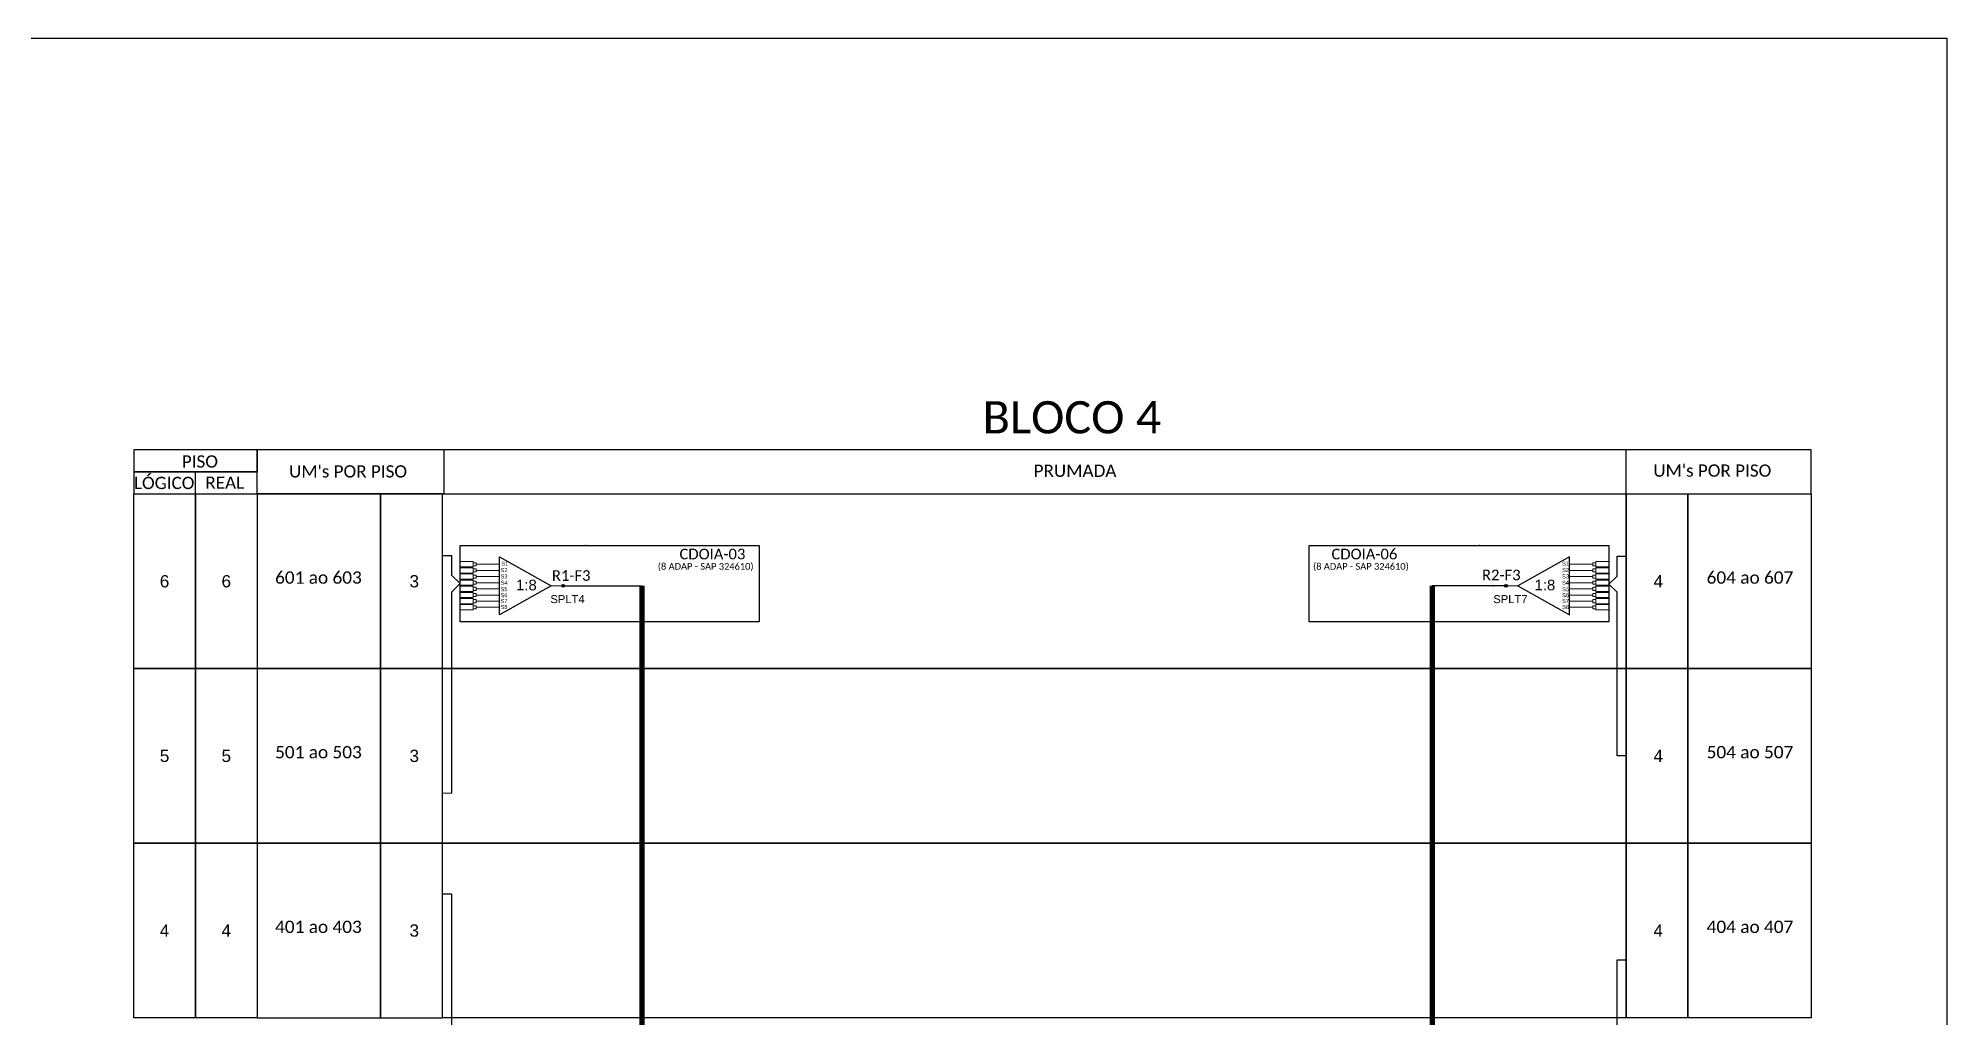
# Model space of a CAD drawing. Header units: inches. Extents: x 1064 to 5530, y 550 to 970.
# Drawn here: x 4598.8 to 4885, y 823.4 to 970.4 of the extents above; entities that cross this region are included whole.
import ezdxf
from ezdxf.enums import TextEntityAlignment as Align

# ---------------------------------------------------------------- set-up
doc = ezdxf.new("R2010")
doc.units = ezdxf.units.IN
doc.header["$MEASUREMENT"] = 0
doc.styles.add('ARIAL', font='arial.ttf')
doc.styles.add('WMF-Calibri0', font='calibri.ttf')

# ---------------------------------------------------------------- blocks, each defined once
blk = doc.blocks.new('A$C64B91533')
at = {"color": 0}
for points in [[(0, 4.11), (23.15, 4.11), (23.15, 8.22), (0, 8.22)], [(0, 0), (23.15, 0), (23.15, 4.11), (0, 4.11)]]:
    blk.add_lwpolyline(points, close=True, dxfattribs=at)
for points in [[(23.15, 0), (314.47, 0), (314.47, 8.22), (23.15, 8.22), (23.15, 8.22), (23.15, 4.11)], [(58.2, 0), (58.2, 8.22)], [(279.76, 0), (279.76, 8.22)], [(11.57, 0), (11.57, 4.11)]]:
    blk.add_lwpolyline(points)
at = {"color": 0, "style": 'WMF-Calibri0'}
for s, p in [('     PISO', (4.96, 4.92)), ('  LÓGICO', (-1.58, 0.89)), ("UM's POR PISO", (29.11, 3.06)), ('PRUMADA', (168.7, 3.18)), ("UM's POR PISO", (284.86, 3.21)), ('    REAL', (10.18, 0.95))]:
    blk.add_text(s, height=2.3, dxfattribs=at).set_placement(p)
blk = doc.blocks.new('SPLT_1-8_SC-APC_ESQ')
at = {"color": 3, "lineweight": 0}
for points in [[(2.41, -3.02), (0, -3.02)], [(2.41, -3.02), (2.41, -4)], [(2.99, -3.51), (7.37, -3.51)], [(2.41, -4), (0, -4)], [(2.41, -4.17), (0, -4.17)], [(2.41, -5.16), (0, -5.16)], [(2.41, -5.32), (0, -5.32)], [(2.41, -6.31), (0, -6.31)], [(2.41, -6.48), (0, -6.48)], [(2.41, -4.17), (2.41, -5.16)], [(2.41, -5.32), (2.41, -6.31)], [(2.41, -6.48), (2.41, -7.46)], [(7.37, -4.66), (2.99, -4.66)], [(7.37, -5.82), (2.99, -5.82)], [(7.37, -6.97), (2.99, -6.97)], [(2.41, -7.46), (0, -7.46)], [(2.41, -7.63), (0, -7.63)], [(2.41, -8.62), (0, -8.62)], [(2.41, -8.78), (0, -8.78)], [(2.41, -9.77), (0, -9.77)], [(2.41, -9.94), (0, -9.94)], [(2.41, -7.63), (2.41, -8.62)], [(2.41, -8.78), (2.41, -9.77)], [(2.41, -9.94), (2.41, -10.92)], [(7.37, -8.12), (2.99, -8.12)], [(7.37, -9.28), (2.99, -9.28)], [(7.37, -10.43), (2.99, -10.43)], [(2.41, -10.92), (0, -10.92)], [(2.41, -11.09), (0, -11.09)], [(2.41, -12.08), (0, -12.08)], [(2.41, -11.09), (2.41, -12.08)], [(7.37, -11.58), (2.99, -11.58)]]:
    blk.add_lwpolyline(points, dxfattribs=at)
for points in [[(2.99, -3.22), (2.41, -3.22), (2.41, -3.8), (2.99, -3.8)], [(2.99, -4.38), (2.41, -4.38), (2.41, -4.95), (2.99, -4.95)], [(2.99, -5.53), (2.41, -5.53), (2.41, -6.1), (2.99, -6.1)], [(2.99, -6.68), (2.41, -6.68), (2.41, -7.26), (2.99, -7.26)], [(2.99, -7.84), (2.41, -7.84), (2.41, -8.41), (2.99, -8.41)], [(2.99, -8.99), (2.41, -8.99), (2.41, -9.56), (2.99, -9.56)], [(2.99, -10.14), (2.41, -10.14), (2.41, -10.72), (2.99, -10.72)], [(2.99, -11.3), (2.41, -11.3), (2.41, -11.87), (2.99, -11.87)]]:
    blk.add_lwpolyline(points, close=True, dxfattribs=at)
at = {"color": 1}
blk.add_lwpolyline([(7.37, -2.1), (17.04, -7.55), (7.37, -13), (7.37, -2.1)], dxfattribs=at)
at = {"color": 1, "lineweight": 0}
blk.add_lwpolyline([(17.04, -7.55), (19.26, -7.55)], dxfattribs=at)
at = {"color": 1, "style": 'ARIAL'}
for s, height, p in [('S1', 0.75, (7.7, -3.78)), ('S3', 0.75, (7.55, -6.18)), ('S4', 0.75, (7.55, -7.36)), ('S2', 0.75, (7.56, -4.97)), ('1:8', 2, (10.45, -8.4)), ('S5', 0.75, (7.55, -8.57)), ('S6', 0.75, (7.55, -9.69)), ('S7', 0.75, (7.55, -10.78)), ('S8', 0.75, (7.55, -11.9))]:
    blk.add_text(s, height=height, dxfattribs=at).set_placement(p)
blk = doc.blocks.new('SPLT_1-8_SC-APC')
at = {"color": 1}
blk.add_lwpolyline([(-7.37, -2.1), (-17.04, -7.55), (-7.37, -13), (-7.37, -2.1)], dxfattribs=at)
at = {"color": 3, "lineweight": 0}
for points in [[(-2.99, -3.51), (-7.37, -3.51)], [(-2.41, -3.02), (-2.41, -4)], [(-2.41, -3.02), (0, -3.02)], [(-7.37, -4.66), (-2.99, -4.66)], [(-7.37, -5.82), (-2.99, -5.82)], [(-7.37, -6.97), (-2.99, -6.97)], [(-2.41, -4), (0, -4)], [(-2.41, -4.17), (-2.41, -5.16)], [(-2.41, -4.17), (0, -4.17)], [(-2.41, -5.16), (0, -5.16)], [(-2.41, -5.32), (-2.41, -6.31)], [(-2.41, -5.32), (0, -5.32)], [(-2.41, -6.31), (0, -6.31)], [(-2.41, -6.48), (-2.41, -7.46)], [(-2.41, -6.48), (0, -6.48)], [(-7.37, -8.12), (-2.99, -8.12)], [(-7.37, -9.28), (-2.99, -9.28)], [(-7.37, -10.43), (-2.99, -10.43)], [(-2.41, -7.46), (0, -7.46)], [(-2.41, -7.63), (-2.41, -8.62)], [(-2.41, -7.63), (0, -7.63)], [(-2.41, -8.62), (0, -8.62)], [(-2.41, -8.78), (-2.41, -9.77)], [(-2.41, -8.78), (0, -8.78)], [(-2.41, -9.77), (0, -9.77)], [(-2.41, -9.94), (-2.41, -10.92)], [(-2.41, -9.94), (0, -9.94)], [(-7.37, -11.58), (-2.99, -11.58)], [(-2.41, -10.92), (0, -10.92)], [(-2.41, -11.09), (-2.41, -12.08)], [(-2.41, -11.09), (0, -11.09)], [(-2.41, -12.08), (0, -12.08)]]:
    blk.add_lwpolyline(points, dxfattribs=at)
for points in [[(-2.99, -3.22), (-2.41, -3.22), (-2.41, -3.8), (-2.99, -3.8)], [(-2.99, -4.38), (-2.41, -4.38), (-2.41, -4.95), (-2.99, -4.95)], [(-2.99, -5.53), (-2.41, -5.53), (-2.41, -6.1), (-2.99, -6.1)], [(-2.99, -6.68), (-2.41, -6.68), (-2.41, -7.26), (-2.99, -7.26)], [(-2.99, -7.84), (-2.41, -7.84), (-2.41, -8.41), (-2.99, -8.41)], [(-2.99, -8.99), (-2.41, -8.99), (-2.41, -9.56), (-2.99, -9.56)], [(-2.99, -10.14), (-2.41, -10.14), (-2.41, -10.72), (-2.99, -10.72)], [(-2.99, -11.3), (-2.41, -11.3), (-2.41, -11.87), (-2.99, -11.87)]]:
    blk.add_lwpolyline(points, close=True, dxfattribs=at)
at = {"color": 1, "lineweight": 0}
blk.add_lwpolyline([(-17.04, -7.55), (-19.26, -7.55)], dxfattribs=at)
at = {"color": 1, "style": 'ARIAL'}
for s, height, p in [('S1', 0.75, (-8.74, -3.78)), ('1:8', 2, (-13.91, -8.4)), ('S2', 0.75, (-8.74, -4.97)), ('S3', 0.75, (-8.74, -6.18)), ('S4', 0.75, (-8.74, -7.36)), ('S5', 0.75, (-8.74, -8.57)), ('S6', 0.75, (-8.74, -9.69)), ('S7', 0.75, (-8.74, -10.78)), ('S8', 0.75, (-8.74, -11.9))]:
    blk.add_text(s, height=height, dxfattribs=at).set_placement(p)
blk = doc.blocks.new('A$C415C251F')
at = {"color": 3}
blk.add_point((0, 0), dxfattribs=at)
blk = doc.blocks.new('LEG_CDOIA8_C-SPLT_ESQ')
at = {"color": 3, "extrusion": (0, 0, -1), "xscale": -1, "zscale": -1}
blk.add_blockref('A$C415C251F', (0, 0), dxfattribs=at)
at = {"color": 1, "style": 'WMF-Calibri0', "flags": 4}
blk.add_attdef('MODELO', text='', height=1.5, dxfattribs=at).set_placement((22.54, -4.54), align=Align.CENTER)
blk.add_attdef('CDO', (21.44, -2.61), '', height=2, dxfattribs=at)
at = {"style": 'ARIAL', "flags": 4}
blk.add_attdef('SPLITAGEM', text='', height=1.5, dxfattribs=at).set_placement((18.61, -12.59), align=Align.CENTER)
blk = doc.blocks.new('LEG_CDOIA8_C-SPLT_DIR')
at = {"color": 3}
blk.add_blockref('A$C415C251F', (0, 0), dxfattribs=at)
at = {"color": 1, "style": 'WMF-Calibri0', "flags": 4}
blk.add_attdef('CDO', (-26.84, -2.61), '', height=2, dxfattribs=at)
blk.add_attdef('MODELO', text='', height=1.5, dxfattribs=at).set_placement((-22.23, -4.54), align=Align.CENTER)
at = {"style": 'ARIAL', "flags": 4}
blk.add_attdef('SPLITAGEM', text='', height=1.5, dxfattribs=at).set_placement((-18.36, -12.59), align=Align.CENTER)
blk = doc.blocks.new('SPLITTER_')
blk.add_point((0, 0))
at = {"style": 'ARIAL', "flags": 4}
blk.add_attdef('SPLT', (0, -3.26), '', height=1.5, dxfattribs=at)

msp = doc.modelspace()

# ---------------------------------------------------------------- hatches: boundary and pattern name
h = msp.add_hatch(color=3)
h.dxf.hatch_style = 1
edge = h.paths.add_edge_path()
edge.add_arc((4677.49, 888.23), 0.205, 0, 360)
h = msp.add_hatch(color=3)
h.dxf.hatch_style = 1
edge = h.paths.add_edge_path()
edge.add_arc((4818.9, 888.23), 0.205, 0, 360)

# ---------------------------------------------------------------- linework, layer by layer
for points in [[(4291.01, 970.36), (4885.01, 970.36), (4885.01, 550.36), (4291.01, 550.36)], [(4613.1, 902.01), (4622.36, 902.01), (4622.36, 875.81), (4613.1, 875.81)], [(4622.36, 902.01), (4631.61, 902.01), (4631.61, 875.81), (4622.36, 875.81)], [(4650.13, 902.01), (4631.61, 902.01), (4631.61, 875.81), (4650.13, 875.81)], [(4659.39, 902.01), (4650.13, 902.01), (4650.13, 875.81), (4659.39, 875.81)], [(4659.39, 902.01), (4836.9, 902.01), (4836.9, 875.81), (4659.39, 875.81)], [(4836.9, 902.01), (4846.16, 902.01), (4846.16, 875.81), (4836.9, 875.81)], [(4846.16, 902.01), (4864.68, 902.01), (4864.68, 875.81), (4846.16, 875.81)], [(4613.1, 875.81), (4622.36, 875.81), (4622.36, 849.62), (4613.1, 849.62)], [(4622.36, 875.81), (4631.61, 875.81), (4631.61, 849.62), (4622.36, 849.62)], [(4650.13, 875.81), (4631.61, 875.81), (4631.61, 849.62), (4650.13, 849.62)], [(4659.39, 875.81), (4650.13, 875.81), (4650.13, 849.62), (4659.39, 849.62)], [(4659.39, 875.81), (4836.9, 875.81), (4836.9, 849.62), (4659.39, 849.62)], [(4836.9, 875.81), (4846.16, 875.81), (4846.16, 849.62), (4836.9, 849.62)], [(4846.16, 875.81), (4864.68, 875.81), (4864.68, 849.62), (4846.16, 849.62)], [(4613.1, 849.62), (4622.36, 849.62), (4622.36, 823.42), (4613.1, 823.42)], [(4622.36, 849.62), (4631.61, 849.62), (4631.61, 823.42), (4622.36, 823.42)], [(4650.13, 849.62), (4631.61, 849.62), (4631.61, 823.42), (4650.13, 823.42)], [(4659.39, 849.62), (4650.13, 849.62), (4650.13, 823.42), (4659.39, 823.42)], [(4659.39, 849.62), (4836.9, 849.62), (4836.9, 823.42), (4659.39, 823.42)], [(4836.9, 849.62), (4846.16, 849.62), (4846.16, 823.42), (4836.9, 823.42)], [(4846.16, 849.62), (4864.68, 849.62), (4864.68, 823.42), (4846.16, 823.42)]]:
    msp.add_lwpolyline(points, close=True)
at = {"color": 1}
for points in [[(4662.08, 894.26), (4706.91, 894.26), (4706.91, 882.81), (4662.08, 882.81)], [(4789.36, 894.26), (4834.31, 894.26), (4834.31, 882.81), (4789.36, 882.81)]]:
    msp.add_lwpolyline(points, close=True, dxfattribs=at)
at = {"color": 3}
for points in [[(4660.83, 891.77), (4660.83, 892.72), (4659.39, 892.72)], [(4660.83, 885.94), (4660.83, 887.33), (4662.08, 888.54), (4660.83, 889.74), (4660.83, 892.16)], [(4660.83, 889.74), (4660.83, 891.77)], [(4835.57, 886.45), (4835.57, 887.24), (4834.31, 888.45), (4835.57, 889.65), (4835.57, 890.79)], [(4835.57, 890.79), (4835.57, 892.65), (4836.89, 892.65)], [(4660.83, 858.81), (4660.83, 885.94)], [(4835.57, 864.2), (4835.57, 887.24)], [(4836.9, 862.71), (4835.58, 862.71), (4835.57, 864.2)], [(4659.39, 857.13), (4660.83, 857.14), (4660.83, 858.81)], [(4660.83, 841.03), (4660.83, 841.98), (4659.39, 841.98)], [(4660.83, 820.93), (4660.83, 841.03)], [(4836.9, 804.8), (4835.58, 804.8), (4835.56, 807.95), (4834.31, 809.15), (4835.56, 810.36), (4835.56, 831.17)], [(4835.56, 831.17), (4835.56, 832.13), (4836.88, 832.13)]]:
    msp.add_lwpolyline(points, dxfattribs=at)
at = {"color": 5}
msp.add_lwpolyline([(4677.49, 888.23), (4689.31, 888.23)], dxfattribs=at)
at = {"color": 5, "const_width": 0.8}
msp.add_lwpolyline([(4689.31, 736.86), (4689.31, 888.23)], dxfattribs=at)
at = {"color": 6, "const_width": 0.8}
msp.add_lwpolyline([(4807.83, 737.64), (4807.84, 888.23)], dxfattribs=at)
at = {"color": 6}
msp.add_lwpolyline([(4818.9, 888.23), (4807.84, 888.23)], dxfattribs=at)
at = {"color": 3}
for centre in [(4677.49, 888.23), (4818.9, 888.23)]:
    msp.add_circle(centre, 0.205, dxfattribs=at)

# ---------------------------------------------------------------- block references
at = {"xscale": 0.8000000000001819, "yscale": 0.8000000000001819, "zscale": 0.8}
for name, p in [('A$C64B91533', (4613.1, 902.01)), ('SPLT_1-8_SC-APC_ESQ', (4662.08, 894.26))]:
    msp.add_blockref(name, p, dxfattribs=at)
at = {"color": 3}
ref = msp.add_blockref('LEG_CDOIA8_C-SPLT_ESQ', (4680.84, 894.26), dxfattribs=dict(at, xscale=0.8000000000001819, yscale=0.8000000000001819, zscale=0.8))
ref.add_attrib('CDO', 'CDOIA-03', (4694.95, 892.18), dxfattribs={"color": 1, "height": 1.6, "style": 'WMF-Calibri0'})
ref.add_attrib('MODELO', '(8 ADAP - SAP 324610)', dxfattribs={"color": 1, "height": 1, "style": 'WMF-Calibri0'}).set_placement((4698.88, 890.63), align=Align.CENTER)
at = {"color": 1}
ref = msp.add_blockref('LEG_CDOIA8_C-SPLT_DIR', (4814.93, 894.26), dxfattribs=dict(at, xscale=0.8000000000001819, yscale=0.8000000000001819, zscale=0.8))
ref.add_attrib('CDO', 'CDOIA-06', (4792.73, 892.18), dxfattribs={"color": 0, "height": 1.6, "style": 'WMF-Calibri0'})
ref.add_attrib('MODELO', '(8 ADAP - SAP 324610)', dxfattribs={"color": 0, "height": 1, "style": 'WMF-Calibri0'}).set_placement((4797.14, 890.63), align=Align.CENTER)
at = {"color": 3, "xscale": 0.8000000000001819, "yscale": 0.8000000000001819, "zscale": 0.8}
msp.add_blockref('SPLT_1-8_SC-APC', (4834.31, 894.26), dxfattribs=at)
ref = msp.add_blockref('SPLITTER_', (4675.59, 888.23), dxfattribs=dict(xscale=0.8000000000001819, yscale=0.8000000000001819, zscale=0.8))
ref.add_attrib('SPLT', 'SPLT4', (4675.59, 885.62), dxfattribs={"height": 1.2, "style": 'ARIAL'})
ref = msp.add_blockref('SPLITTER_', (4817, 888.23), dxfattribs=dict(xscale=0.8000000000001819, yscale=0.8000000000001819, zscale=0.8))
ref.add_attrib('SPLT', 'SPLT7', (4817, 885.62), dxfattribs={"height": 1.2, "style": 'ARIAL'})

# ---------------------------------------------------------------- texts
at = {"style": 'WMF-Calibri0'}
for s, height, p in [('BLOCO 4', 4.839, (4740.4, 911.07)), ('601 ao 603', 1.854, (4634.3, 888.53)), ('604 ao 607', 1.854, (4848.99, 888.53)), ('501 ao 503', 1.854, (4634.3, 862.34)), ('504 ao 507', 1.854, (4848.99, 862.34)), ('401 ao 403', 1.854, (4634.3, 836.14)), ('404 ao 407', 1.854, (4848.99, 836.14))]:
    msp.add_text(s, height=height, dxfattribs=at).set_placement(p)
at = {"color": 5, "style": 'WMF-Calibri0'}
msp.add_text('R1-F3', height=1.6, dxfattribs=at).set_placement((4675.81, 888.96))
at = {"color": 6, "style": 'WMF-Calibri0'}
msp.add_text('R2-F3', height=1.6, dxfattribs=at).set_placement((4815.3, 889.04))
at = {"style": 'ARIAL', "flags": 12}
for tag, p in [('6', (4617.72, 888.9)), ('6', (4626.98, 888.9)), ('3', (4655.17, 888.9)), ('4', (4841.74, 888.9)), ('5', (4617.72, 862.71)), ('5', (4626.98, 862.71)), ('3', (4655.17, 862.71)), ('4', (4841.74, 862.71)), ('4', (4617.72, 836.51)), ('4', (4626.98, 836.51)), ('3', (4655.17, 836.51)), ('4', (4841.73, 836.51))]:
    msp.add_attdef(tag, text='XX', height=1.84, dxfattribs=at).set_placement(p, align=Align.MIDDLE_CENTER)

doc.saveas('drawing.dxf')
